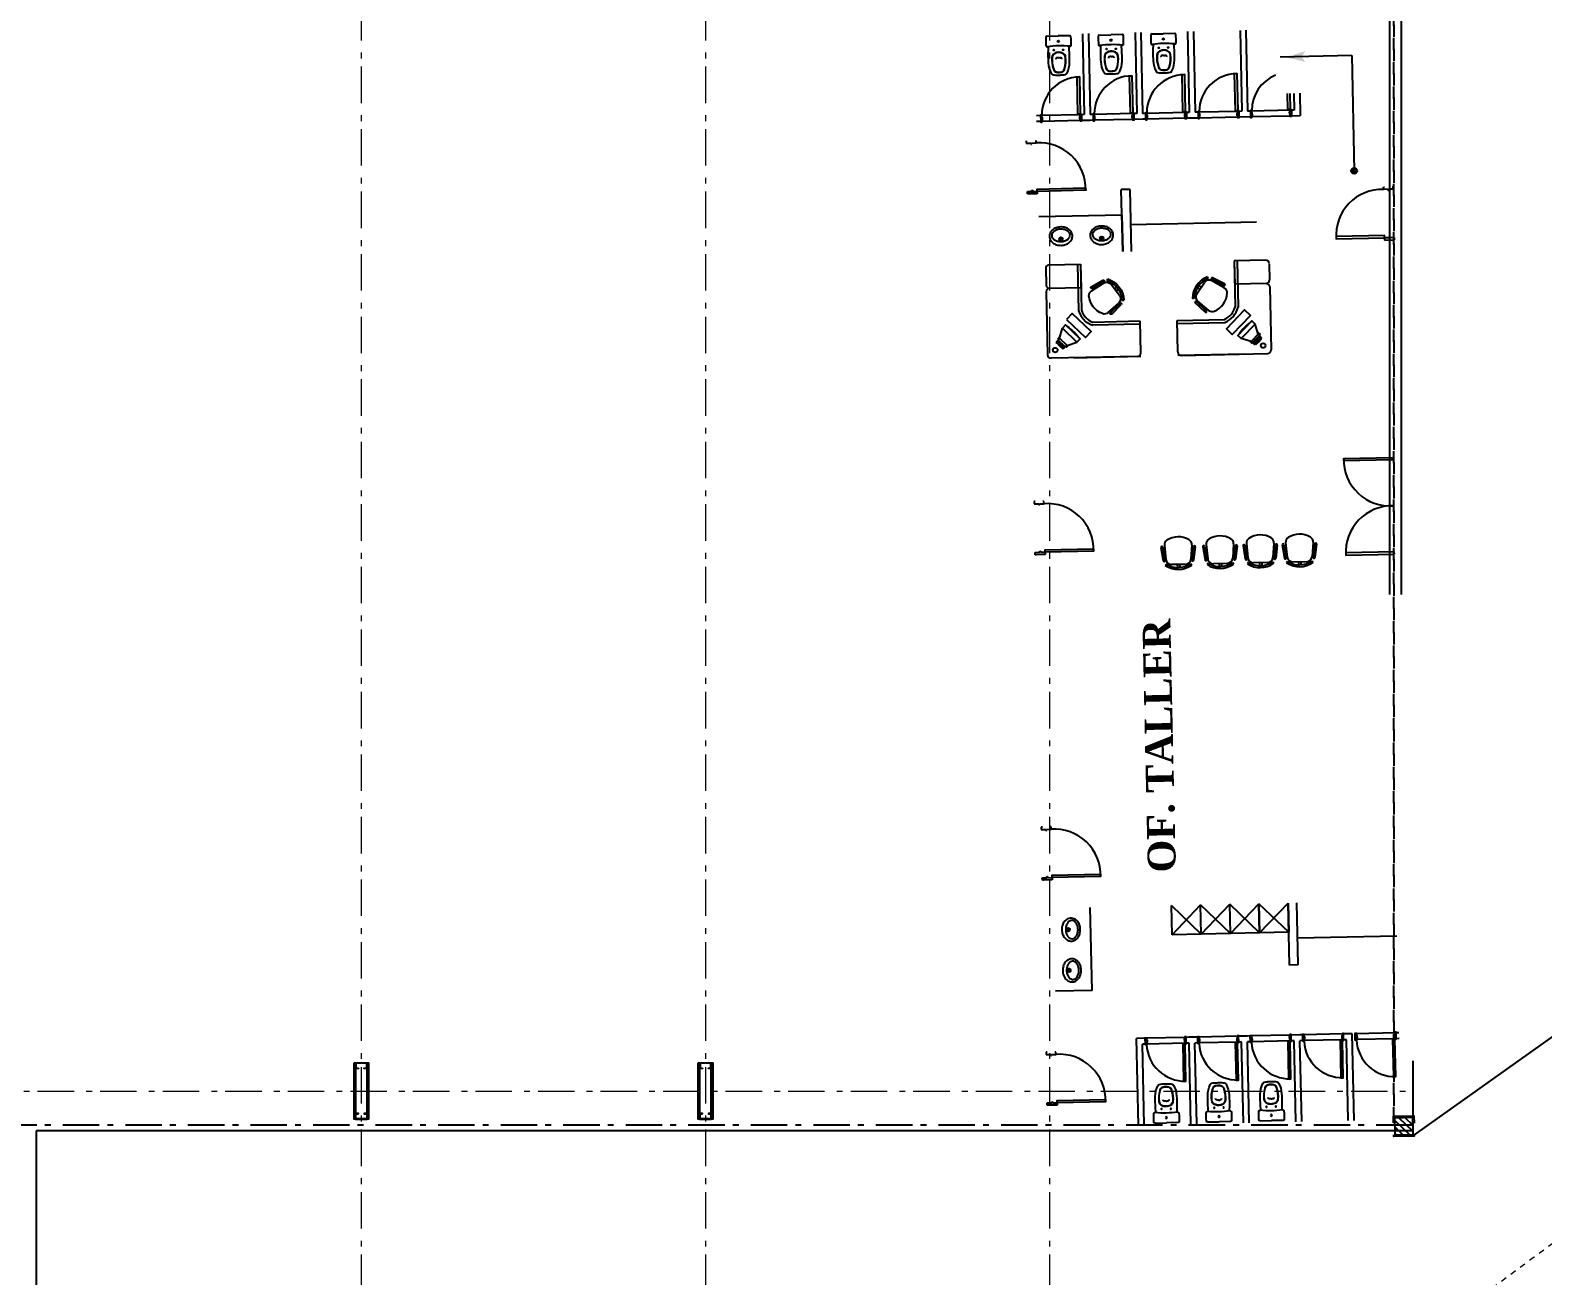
# Model space of a CAD drawing. Header units: millimetres. Extents: x 199 to 443, y 158 to 366.
# Drawn here: x 366.42 to 392.35, y 235.08 to 256.43 of the extents above; entities that cross this region are included whole.
import ezdxf

# ---------------------------------------------------------------- set-up
doc = ezdxf.new("R2010")
doc.units = ezdxf.units.MM
for name, pattern in [('DASHDOT2', [12.7, 6.35, -3.175, 0, -3.175]), ('STYLE_01', [0.416641, 0.208282, -0.208359]), ('STYLE_12', [1.04164, 0.625, -0.208282, 0.069427, -0.138931])]:
    doc.linetypes.add(name, pattern=pattern)
for name, color, linetype in [('000 - MUROS', 252, 'Continuous'), ('10-CARP-MANO-ABRI', 8, 'Continuous'), ('10-CARP-MARC', 2, 'Continuous'), ('10-CARP-SLIA', 15, 'Continuous'), ('10-M-V-150', 3, 'Continuous'), ('10-M-V-50', 3, 'Continuous'), ('CARP-SIMBOLOGIA', 2, 'Continuous'), ('COTAS', 121, 'Continuous'), ('DET', 4, 'Continuous'), ('fachada', 8, 'Continuous'), ('FINO', 15, 'Continuous'), ('MEDIDAS', 4, 'Continuous'), ('MUEBLE', 3, 'Continuous'), ('SANITARIOS', 1, 'Continuous')]:
    doc.layers.add(name, color=color, linetype=linetype)
for name, color, linetype, lineweight in [('Eje-Columnas', 252, 'STYLE_12', 5), ('escalera', 8, 'Continuous', 25), ('Terreno', 8, 'DASHDOT2', 9)]:
    doc.layers.add(name, color=color, linetype=linetype, lineweight=lineweight)
doc.layers.get('SANITARIOS').off()
doc.styles.get("Standard").update_dxf_attribs({"font": 'txt.shx'})

# ---------------------------------------------------------------- blocks, each defined once
blk = doc.blocks.new('inodoro')
at = {"layer": 'MUEBLE', "color": 8}
for p, q in [((-0.197149, 0), (0, 0)), ((0.197149, 0), (0, 0)), ((0, 0), (0, 0)), ((0, -0.372), (-0.020679, -0.372)), ((0, -0.372), (0.020679, -0.372))]:
    blk.add_line(p, q, dxfattribs=at)
for centre, radius in [((-0.08, -0.24), 0.0075), ((0, -0.09), 0.0135), ((0.08, -0.24), 0.0075)]:
    blk.add_circle(centre, radius, dxfattribs=at)
for centre, radius, start, end in [((-0.197149, -0.019), 0.019, 90, 178.499939), ((0.197149, -0.019), 0.019, 1.500061, 90), ((2.285, -0.084), 2.502, 178.499939, 181.770463), ((-0.195815, -0.160683), 0.02, 181.770463, 277.411549), ((0, -1.666), 1.498, 90, 97.411549), ((2.315, -0.360182), 2.5, 175.789491, 182.210844), ((0, -1.666), 1.498, 82.588451, 90), ((-2.315, -0.360182), 2.5, 357.789156, 4.210509), ((0.195815, -0.160683), 0.02, 262.588451, 358.229537), ((-2.285, -0.084), 2.502, 358.229537, 1.500061), ((0.266526, -0.439265), 0.45, 182.210843, 206.62411), ((0.38, -0.414227), 0.5, 174.333597, 196.449461), ((-0.032972, -0.373252), 0.085, 118.101232, 174.333597), ((0.38, -0.414227), 0.496, 174.333597, 196.449461), ((-0.032972, -0.373252), 0.081, 118.101232, 174.333597), ((0, -0.435), 0.155, 90, 118.101232), ((0, -0.435), 0.151, 90, 118.101232), ((-0.038, -0.39), 0.012, 128.21319, 217.572348), ((-0.020679, -0.412), 0.04, 90, 128.213204), ((0, -0.435), 0.155, 61.898768, 90), ((0, -0.435), 0.151, 61.898768, 90), ((0.020679, -0.412), 0.04, 51.786796, 90), ((0.038, -0.39), 0.012, 322.427652, 51.78681), ((0.032972, -0.373252), 0.081, 5.666403, 61.898768), ((0.032972, -0.373252), 0.085, 5.666403, 61.898768), ((-0.38, -0.414227), 0.496, 343.550539, 5.666403), ((-0.38, -0.414227), 0.5, 343.550539, 5.666403), ((-0.266526, -0.439265), 0.45, 333.37589, 357.789157), ((-0.1, -0.623), 0.04, 206.624108, 256.477067), ((-0.050895, -0.418822), 0.25, 256.477047, 267.348104), ((0.264912, -0.448208), 0.38, 196.44946, 200.100684), ((0.264912, -0.448208), 0.376, 196.44946, 200.100684), ((-0.031, -0.5565), 0.064895, 200.100684, 256.735197), ((-0.031, -0.5565), 0.060895, 200.100684, 256.735197), ((0, 0.68), 1.35, 267.3481, 270), ((0, -0.425), 0.2, 256.735197, 270), ((0, -0.425), 0.196, 256.735197, 270), ((0, -0.425), 0.196, 270, 283.264803), ((0, -0.425), 0.2, 270, 283.264803), ((0, 0.68), 1.35, 270, 272.6519), ((0.031, -0.5565), 0.060895, 283.264803, 339.899316), ((0.031, -0.5565), 0.064895, 283.264803, 339.899316), ((0.050895, -0.418822), 0.25, 272.651896, 283.522953), ((-0.264912, -0.448208), 0.376, 339.899316, 343.55054), ((-0.264912, -0.448208), 0.38, 339.899316, 343.55054), ((0.1, -0.623), 0.04, 283.522933, 333.375892)]:
    blk.add_arc(centre, radius, start, end, dxfattribs=at)
blk = doc.blocks.new('MONITOR')
for p, q in [((-0.080527, 0.344658), (-0.088284, 0.25051)), ((-0.060579, 0.344658), (-0.080527, 0.344658)), ((0.060579, 0.344658), (0.080527, 0.344658)), ((0.080527, 0.344658), (0.088284, 0.25051)), ((-0.088284, 0.25051), (-0.175, 0.091317)), ((-0.088284, 0.25051), (0.088284, 0.25051)), ((0.088284, 0.25051), (0.175, 0.091317))]:
    blk.add_line(p, q)
for points in [[(-0.102836, 0.223795), (-0.102836, 0.281811)], [(0.085705, 0.281811), (0.102836, 0.281811), (0.102836, 0.223795)]]:
    blk.add_lwpolyline(points)
blk.add_lwpolyline([(-0.175, 0.091317), (0.175, 0.091317), (0.175, 0.011317), (-0.175, 0.011317)], close=True)
at = {"layer": 'DET'}
for p, q in [((-0.07, 0.344658), (-0.07, 0.276643)), ((0, 0.344658), (-0.060579, 0.344658)), ((-0.06, 0.344658), (-0.06, 0.276643)), ((-0.05, 0.344658), (-0.05, 0.276643)), ((-0.04, 0.344658), (-0.04, 0.276643)), ((-0.03, 0.344658), (-0.03, 0.276643)), ((-0.02, 0.344658), (-0.02, 0.276643)), ((-0.01, 0.344658), (-0.01, 0.276643)), ((0, 0.344658), (0, 0.276643)), ((0, 0.344658), (0.060579, 0.344658)), ((0.01, 0.344658), (0.01, 0.276643)), ((0.02, 0.344658), (0.02, 0.276643)), ((0.03, 0.344658), (0.03, 0.276643)), ((0.04, 0.344658), (0.04, 0.276643)), ((0.05, 0.344658), (0.05, 0.276643)), ((0.06, 0.344658), (0.06, 0.276643)), ((0.07, 0.344658), (0.07, 0.276643))]:
    blk.add_line(p, q, dxfattribs=at)
blk.add_lwpolyline([(-0.102836, 0.281811), (-0.085705, 0.281811)], dxfattribs=at)
blk.add_arc((0, 0.871582), 0.871582, 260.756687, 279.243313, dxfattribs=at)
blk = doc.blocks.new('COMPU')
at = {"layer": 'MUEBLE'}
blk.add_lwpolyline([(-0.258094, -0.060104), (0.060104, 0.258094), (0.159099, 0.159099), (-0.159099, -0.159099)], close=True, dxfattribs=at)
at = {"layer": 'MUEBLE', "xscale": 0.988495, "yscale": 0.988495, "zscale": 0.988495, "rotation": 45}
blk.add_blockref('MONITOR', (-0.148157, 0.148157), dxfattribs=at)
blk = doc.blocks.new('SILLA-AP')
at = {"layer": 'MEDIDAS'}
for p, q in [((-0.296466, 0.273856), (-0.068109, 0.240921)), ((-0.330857, 0.216075), (-0.08747, 0.194547)), ((-0.300713, 0.24441), (-0.072356, 0.211475)), ((-0.211607, 0.231559), (-0.211607, 0.205527)), ((-0.184317, 0.227623), (-0.184317, 0.203113)), ((-0.012516, 0.188154), (0.013943, 0.2062)), ((0.000147, 0.098696), (-0.000206, -0.138696)), ((-0.00003, 0), (0.051058, 0)), ((-0.331557, -0.255091), (-0.088107, -0.234286)), ((-0.300713, -0.28441), (-0.072356, -0.251475)), ((-0.211607, -0.24484), (-0.211607, -0.271559)), ((-0.184317, -0.242508), (-0.184317, -0.267623)), ((-0.013135, -0.228201), (0.013271, -0.246326)), ((-0.00003, -0.04), (0.051011, -0.04)), ((-0.296466, -0.313856), (-0.068109, -0.280921))]:
    blk.add_line(p, q, dxfattribs=at)
for centre, radius, start, end in [((-0.298589, 0.259133), 0.014875, 81.793135, 261.793135), ((-0.112125, -0.019833), 0.363055, 148.321834, 211.507898), ((-0.339323, 0.120367), 0.096082, 84.945125, 148.321834), ((-0.095935, 0.098838), 0.096082, 359.914866, 84.945125), ((-0.070232, 0.226198), 0.014875, 261.793135, 81.793135), ((-0.317085, -0.019572), 0.368663, 325.534521, 34.295211), ((-0.317085, -0.019572), 0.40069, 325.534521, 34.295211), ((-0.339738, -0.159358), 0.096082, 211.507898, 274.884607), ((-0.096288, -0.138553), 0.096082, 274.884607, 359.914866), ((-0.070232, -0.266198), 0.014875, 278.206865, 98.206865), ((-0.298589, -0.299133), 0.014875, 98.206865, 278.206865)]:
    blk.add_arc(centre, radius, start, end, dxfattribs=at)

msp = doc.modelspace()

# ---------------------------------------------------------------- hatches: boundary and pattern name
at = {"layer": 'fachada'}
h = msp.add_hatch(dxfattribs=at)
h.set_pattern_fill('ANSI31', color=250, scale=0.025, angle=91.2454, style=0)
h.set_pattern_definition([(136.245364, (439.65981, 98.690865), (-0.054893488, -0.0573332), [])])
h.paths.add_polyline_path([(390.111, 237.795), (390.118, 237.495), (389.818, 237.488), (389.812, 237.788)])
at = {"layer": 'FINO'}
h = msp.add_hatch(color=256, dxfattribs=at)
h.paths.add_polyline_path([(387.894, 255.973, -0.024587), (388.145, 255.923), (388.144, 255.979)])
h.paths.add_polyline_path([(388.143, 256.034), (388.144, 255.979), (388.213, 255.98), (388.275, 256.078, -0.013393)])
h.paths.add_polyline_path([(388.144, 255.979), (388.145, 255.923, -0.013393), (388.279, 255.886), (388.213, 255.98)])
h.paths.add_polyline_path([(387.894, 255.973), (388.144, 255.979), (388.143, 256.034, -0.024587)])

# ---------------------------------------------------------------- linework, layer by layer
at = {"layer": '000 - MUROS', "color": 8, "linetype": 'STYLE_01'}
for p, q in [((389.792, 277.361), (389.792, 237.762)), ((389.792, 237.762), (389.792, 277.361))]:
    msp.add_line(p, q, dxfattribs=at)
at = {"layer": '000 - MUROS', "linetype": 'STYLE_12'}
msp.add_line((390.117, 237.662), (289.508, 237.662), dxfattribs=at)
at = {"layer": '000 - MUROS'}
for points in [[(389.917, 277.361), (389.917, 246.762)], [(389.717, 275.262), (389.717, 246.762)], [(386.216, 255.034), (386.176, 255.033), (386.162, 255.673), (386.202, 255.674), (386.216, 255.034)], [(387.116, 255.054), (387.076, 255.053), (387.062, 255.693), (387.102, 255.694), (387.116, 255.054)], [(384.416, 254.995), (384.376, 254.994), (384.362, 255.634), (384.402, 255.635), (384.416, 254.995)], [(385.316, 255.015), (385.276, 255.014), (385.262, 255.654), (385.302, 255.655), (385.316, 255.015)], [(388.015, 255.073), (387.975, 255.073), (387.969, 255.35)], [(388.009, 255.351), (388.015, 255.073)], [(383.68, 253.672), (383.679, 253.712), (384.509, 253.73), (384.51, 253.69), (383.68, 253.672)], [(389.634, 252.875), (389.633, 252.915), (388.803, 252.897), (388.804, 252.857), (389.634, 252.875)], [(389.765, 249.109), (389.766, 249.069), (388.937, 249.051), (388.936, 249.091), (389.765, 249.109)], [(383.814, 247.486), (383.813, 247.526), (384.643, 247.544), (384.644, 247.504), (383.814, 247.486)], [(389.802, 247.449), (389.801, 247.489), (388.971, 247.471), (388.972, 247.431), (389.802, 247.449)], [(383.936, 241.904), (383.935, 241.944), (384.765, 241.962), (384.765, 241.922), (383.936, 241.904)], [(387.113, 239.074), (387.073, 239.073), (387.087, 238.433), (387.127, 238.434), (387.113, 239.074)], [(388.013, 239.094), (387.973, 239.093), (387.987, 238.453), (388.027, 238.454), (388.013, 239.094)], [(388.913, 239.113), (388.873, 239.112), (388.886, 238.473), (388.926, 238.473), (388.913, 239.113)], [(389.812, 239.133), (389.772, 239.132), (389.786, 238.492), (389.826, 238.493), (389.812, 239.133)], [(386.213, 239.055), (386.173, 239.054), (386.187, 238.414), (386.227, 238.415), (386.213, 239.055)], [(390.117, 238.762), (390.117, 237.562), (366.517, 237.562)], [(384.02, 238.044), (384.019, 238.084), (384.849, 238.102), (384.849, 238.062), (384.02, 238.044)], [(366.517, 237.562), (366.517, 233.562)]]:
    msp.add_lwpolyline(points, dxfattribs=at)
at = {"layer": '000 - MUROS', "color": 8}
for points in [[(371.967, 238.73), (371.992, 238.73), (371.992, 237.76), (371.967, 237.76)], [(372.192, 238.73), (372.217, 238.73), (372.217, 237.76), (372.192, 237.76)], [(377.867, 238.73), (377.892, 238.73), (377.892, 237.76), (377.867, 237.76)], [(378.092, 238.73), (378.117, 238.73), (378.117, 237.76), (378.092, 237.76)]]:
    msp.add_lwpolyline(points, close=True, dxfattribs=at)
at = {"layer": '000 - MUROS'}
for points in [[(372.042, 238.638), (372.042, 238.63), (371.997, 238.63, -0.414214), (371.992, 238.635), (371.992, 238.725, -0.414214), (371.997, 238.73), (372.187, 238.73, -0.414214), (372.192, 238.725), (372.192, 238.635, -0.414214), (372.187, 238.63), (372.142, 238.63), (372.142, 238.638), (372.179, 238.638, 0.414214), (372.184, 238.643), (372.184, 238.717, 0.414214), (372.179, 238.722), (372.005, 238.722, 0.414214), (372, 238.717), (372, 238.643, 0.414214), (372.005, 238.638)], [(377.942, 238.638), (377.942, 238.63), (377.897, 238.63, -0.414214), (377.892, 238.635), (377.892, 238.725, -0.414214), (377.897, 238.73), (378.087, 238.73, -0.414214), (378.092, 238.725), (378.092, 238.635, -0.414214), (378.087, 238.63), (378.042, 238.63), (378.042, 238.638), (378.079, 238.638, 0.414214), (378.084, 238.643), (378.084, 238.717, 0.414214), (378.079, 238.722), (377.905, 238.722, 0.414214), (377.9, 238.717), (377.9, 238.643, 0.414214), (377.905, 238.638)], [(372.042, 237.852), (372.042, 237.86), (371.997, 237.86, 0.414214), (371.992, 237.855), (371.992, 237.765, 0.414214), (371.997, 237.76), (372.187, 237.76, 0.414214), (372.192, 237.765), (372.192, 237.855, 0.414214), (372.187, 237.86), (372.142, 237.86), (372.142, 237.852), (372.179, 237.852, -0.414214), (372.184, 237.847), (372.184, 237.773, -0.414214), (372.179, 237.768), (372.005, 237.768, -0.414214), (372, 237.773), (372, 237.847, -0.414214), (372.005, 237.852)], [(377.942, 237.852), (377.942, 237.86), (377.897, 237.86, 0.414214), (377.892, 237.855), (377.892, 237.765, 0.414214), (377.897, 237.76), (378.087, 237.76, 0.414214), (378.092, 237.765), (378.092, 237.855, 0.414214), (378.087, 237.86), (378.042, 237.86), (378.042, 237.852), (378.079, 237.852, -0.414214), (378.084, 237.847), (378.084, 237.773, -0.414214), (378.079, 237.768), (377.905, 237.768, -0.414214), (377.9, 237.773), (377.9, 237.847, -0.414214), (377.905, 237.852)]]:
    msp.add_lwpolyline(points, format="xyb", close=True, dxfattribs=at)
at = {"layer": '10-CARP-MANO-ABRI'}
for centre, radius, start, end in [((386.213, 255.017), 0.657, 90.9934, 179.7345), ((387.113, 255.036), 0.657, 90.9934, 179.7345), ((388.013, 255.056), 0.657, 112.3893, 179.7345), ((384.414, 254.978), 0.657, 90.9934, 179.7345), ((385.314, 254.997), 0.657, 90.9934, 179.7345), ((383.72, 253.714), 0.79, 358.2599, 94.2308), ((389.592, 252.916), 0.79, 88.2599, 184.2308), ((389.725, 249.067), 0.79, 178.2599, 274.2308), ((383.855, 247.528), 0.79, 358.2599, 94.2308), ((389.76, 247.489), 0.79, 88.2599, 184.2308), ((383.976, 241.946), 0.79, 358.2599, 94.2308), ((388.009, 239.111), 0.657, 182.7562, 271.4973), ((388.909, 239.131), 0.657, 182.7562, 271.4973), ((389.809, 239.15), 0.657, 182.7562, 271.4973), ((384.06, 238.086), 0.79, 358.2599, 94.2308), ((386.21, 239.072), 0.657, 182.7562, 271.4973), ((387.11, 239.091), 0.657, 182.7562, 271.4973)]:
    msp.add_arc(centre, radius, start, end, dxfattribs=at)
at = {"layer": '10-CARP-MARC'}
for p, q in [((383.491, 254.538), (383.492, 254.498)), ((383.492, 254.498), (383.572, 254.5)), ((383.572, 254.5), (383.572, 254.48)), ((383.572, 254.48), (383.582, 254.48)), ((383.582, 254.5), (383.662, 254.502)), ((383.582, 254.48), (383.582, 254.5)), ((383.662, 254.502), (383.661, 254.542)), ((383.51, 253.668), (383.59, 253.67)), ((383.511, 253.628), (383.51, 253.668)), ((383.531, 253.629), (383.511, 253.628)), ((383.681, 253.632), (383.531, 253.629)), ((383.59, 253.67), (383.589, 253.69)), ((383.589, 253.69), (383.599, 253.69)), ((383.599, 253.69), (383.6, 253.67)), ((383.6, 253.67), (383.68, 253.672)), ((383.68, 253.672), (383.681, 253.632)), ((389.615, 253.745), (389.635, 253.746)), ((389.616, 253.705), (389.615, 253.745)), ((389.696, 253.707), (389.616, 253.705)), ((389.696, 253.687), (389.696, 253.707)), ((389.706, 253.687), (389.696, 253.687)), ((389.785, 253.709), (389.706, 253.707)), ((389.706, 253.707), (389.706, 253.687)), ((389.765, 253.748), (389.785, 253.749)), ((389.785, 253.749), (389.785, 253.709)), ((389.714, 252.877), (389.634, 252.875)), ((389.634, 252.875), (389.634, 252.835)), ((389.634, 252.835), (389.784, 252.839)), ((389.723, 252.897), (389.713, 252.897)), ((389.713, 252.897), (389.714, 252.877)), ((389.724, 252.877), (389.723, 252.897)), ((389.804, 252.879), (389.724, 252.877)), ((389.784, 252.839), (389.804, 252.839)), ((389.804, 252.839), (389.804, 252.879)), ((383.645, 248.352), (383.625, 248.352)), ((383.625, 248.352), (383.626, 248.312)), ((383.626, 248.312), (383.706, 248.314)), ((383.706, 248.314), (383.707, 248.294)), ((383.707, 248.294), (383.717, 248.294)), ((383.716, 248.314), (383.796, 248.315)), ((383.717, 248.294), (383.716, 248.314)), ((383.795, 248.355), (383.775, 248.355)), ((383.796, 248.315), (383.795, 248.355)), ((383.644, 247.482), (383.724, 247.484)), ((383.645, 247.442), (383.644, 247.482)), ((383.665, 247.442), (383.645, 247.442)), ((383.815, 247.446), (383.665, 247.442)), ((383.724, 247.484), (383.724, 247.504)), ((383.724, 247.504), (383.734, 247.504)), ((383.734, 247.504), (383.734, 247.484)), ((383.734, 247.484), (383.814, 247.486)), ((383.814, 247.486), (383.815, 247.446)), ((383.767, 242.771), (383.747, 242.77)), ((383.747, 242.77), (383.748, 242.73)), ((383.748, 242.73), (383.828, 242.732)), ((383.828, 242.732), (383.828, 242.712)), ((383.828, 242.712), (383.838, 242.712)), ((383.838, 242.732), (383.918, 242.734)), ((383.838, 242.712), (383.838, 242.732)), ((383.917, 242.774), (383.897, 242.773)), ((383.918, 242.734), (383.917, 242.774)), ((383.846, 241.902), (383.845, 241.922)), ((383.845, 241.922), (383.855, 241.922)), ((383.855, 241.922), (383.856, 241.902)), ((383.766, 241.9), (383.846, 241.902)), ((383.767, 241.86), (383.766, 241.9)), ((383.787, 241.861), (383.767, 241.86)), ((383.937, 241.864), (383.787, 241.861)), ((383.856, 241.902), (383.936, 241.904)), ((383.936, 241.904), (383.937, 241.864)), ((383.851, 238.91), (383.831, 238.91)), ((383.831, 238.91), (383.832, 238.87)), ((383.832, 238.87), (383.912, 238.872)), ((383.912, 238.872), (383.912, 238.852)), ((383.912, 238.852), (383.922, 238.852)), ((383.922, 238.872), (384.002, 238.874)), ((383.922, 238.852), (383.922, 238.872)), ((384.001, 238.914), (383.981, 238.913)), ((384.002, 238.874), (384.001, 238.914)), ((383.85, 238.04), (383.93, 238.042)), ((383.85, 238), (383.85, 238.04)), ((383.93, 238.042), (383.929, 238.062)), ((383.929, 238.062), (383.939, 238.062)), ((383.939, 238.062), (383.94, 238.042)), ((383.94, 238.042), (384.02, 238.044)), ((384.02, 238.044), (384.02, 238.004)), ((383.87, 238.001), (383.85, 238)), ((384.02, 238.004), (383.87, 238.001))]:
    msp.add_line(p, q, dxfattribs=at)
for points in [[(383.739, 254.87), (383.739, 254.86), (383.759, 254.861), (383.758, 254.901), (383.768, 254.901), (383.767, 254.941), (383.757, 254.941), (383.756, 254.981), (383.736, 254.98), (383.737, 254.97)], [(384.439, 254.886), (384.439, 254.876), (384.419, 254.875), (384.418, 254.915), (384.408, 254.915), (384.407, 254.955), (384.417, 254.955), (384.416, 254.995), (384.436, 254.996), (384.436, 254.986)], [(384.639, 254.89), (384.639, 254.88), (384.659, 254.88), (384.658, 254.92), (384.668, 254.921), (384.667, 254.961), (384.657, 254.96), (384.656, 255), (384.636, 255), (384.636, 254.99)], [(385.338, 254.905), (385.339, 254.895), (385.319, 254.895), (385.318, 254.935), (385.308, 254.935), (385.307, 254.975), (385.317, 254.975), (385.316, 255.015), (385.336, 255.015), (385.336, 255.005)], [(385.538, 254.91), (385.539, 254.9), (385.559, 254.9), (385.558, 254.94), (385.568, 254.94), (385.567, 254.98), (385.557, 254.98), (385.556, 255.02), (385.536, 255.019), (385.536, 255.009)], [(386.238, 254.925), (386.238, 254.915), (386.218, 254.914), (386.218, 254.954), (386.208, 254.954), (386.207, 254.994), (386.217, 254.994), (386.216, 255.034), (386.236, 255.035), (386.236, 255.025)], [(386.438, 254.929), (386.438, 254.919), (386.458, 254.92), (386.458, 254.96), (386.468, 254.96), (386.467, 255), (386.457, 255), (386.456, 255.039), (386.436, 255.039), (386.436, 255.029)], [(387.138, 254.944), (387.138, 254.934), (387.118, 254.934), (387.117, 254.974), (387.107, 254.974), (387.106, 255.014), (387.116, 255.014), (387.116, 255.054), (387.136, 255.054), (387.136, 255.044)], [(387.338, 254.949), (387.338, 254.939), (387.358, 254.939), (387.357, 254.979), (387.367, 254.979), (387.366, 255.019), (387.356, 255.019), (387.356, 255.059), (387.336, 255.059), (387.336, 255.049)], [(388.038, 254.964), (388.038, 254.954), (388.018, 254.953), (388.017, 254.993), (388.007, 254.993), (388.006, 255.033), (388.016, 255.033), (388.015, 255.073), (388.035, 255.074), (388.036, 255.064)], [(385.531, 239.15), (385.531, 239.16), (385.551, 239.16), (385.552, 239.12), (385.562, 239.12), (385.562, 239.08), (385.552, 239.08), (385.553, 239.04), (385.533, 239.04), (385.533, 239.05)], [(386.231, 239.165), (386.231, 239.175), (386.211, 239.175), (386.211, 239.135), (386.201, 239.134), (386.202, 239.094), (386.212, 239.095), (386.213, 239.055), (386.233, 239.055), (386.233, 239.065)], [(386.431, 239.169), (386.43, 239.179), (386.45, 239.18), (386.451, 239.14), (386.461, 239.14), (386.462, 239.1), (386.452, 239.1), (386.453, 239.06), (386.433, 239.059), (386.433, 239.069)], [(387.131, 239.185), (387.13, 239.195), (387.11, 239.194), (387.111, 239.154), (387.101, 239.154), (387.102, 239.114), (387.112, 239.114), (387.113, 239.074), (387.133, 239.075), (387.133, 239.085)], [(387.33, 239.189), (387.33, 239.199), (387.35, 239.199), (387.351, 239.159), (387.361, 239.16), (387.362, 239.12), (387.352, 239.119), (387.353, 239.079), (387.333, 239.079), (387.333, 239.089)], [(388.03, 239.204), (388.03, 239.214), (388.01, 239.214), (388.011, 239.174), (388.001, 239.173), (388.002, 239.134), (388.012, 239.134), (388.013, 239.094), (388.033, 239.094), (388.032, 239.104)], [(388.23, 239.208), (388.23, 239.218), (388.25, 239.219), (388.251, 239.179), (388.261, 239.179), (388.262, 239.139), (388.252, 239.139), (388.253, 239.099), (388.233, 239.099), (388.232, 239.109)], [(388.93, 239.224), (388.93, 239.234), (388.91, 239.233), (388.911, 239.193), (388.901, 239.193), (388.902, 239.153), (388.912, 239.153), (388.913, 239.113), (388.932, 239.114), (388.932, 239.124)], [(389.13, 239.228), (389.13, 239.238), (389.15, 239.238), (389.151, 239.198), (389.161, 239.199), (389.162, 239.159), (389.152, 239.159), (389.152, 239.119), (389.132, 239.118), (389.132, 239.128)], [(389.83, 239.243), (389.83, 239.253), (389.81, 239.253), (389.811, 239.213), (389.801, 239.213), (389.801, 239.173), (389.811, 239.173), (389.812, 239.133), (389.832, 239.133), (389.832, 239.143)]]:
    msp.add_lwpolyline(points, dxfattribs=at)
at = {"layer": '10-CARP-SLIA'}
for p, q in [((384.436, 254.986), (383.737, 254.97)), ((384.439, 254.886), (383.739, 254.87)), ((385.336, 255.005), (384.636, 254.99)), ((385.338, 254.905), (384.639, 254.89)), ((386.236, 255.025), (385.536, 255.009)), ((386.238, 254.925), (385.538, 254.91)), ((387.136, 255.044), (386.436, 255.029)), ((387.138, 254.944), (386.438, 254.929)), ((388.036, 255.064), (387.336, 255.049)), ((388.038, 254.964), (387.338, 254.949)), ((386.231, 239.165), (385.531, 239.15)), ((387.131, 239.185), (386.431, 239.169)), ((387.133, 239.085), (386.433, 239.069)), ((388.03, 239.204), (387.33, 239.189)), ((388.032, 239.104), (387.333, 239.089)), ((388.93, 239.224), (388.23, 239.208)), ((388.932, 239.124), (388.232, 239.109)), ((389.83, 239.243), (389.13, 239.228)), ((389.832, 239.143), (389.132, 239.128)), ((386.233, 239.065), (385.533, 239.05))]:
    msp.add_line(p, q, dxfattribs=at)
at = {"layer": '10-M-V-150'}
for p, q in [((384.456, 256.374), (384.486, 254.987)), ((384.556, 256.376), (384.586, 254.989)), ((385.356, 256.393), (385.386, 255.006)), ((385.456, 256.395), (385.486, 255.008)), ((386.256, 256.413), (386.286, 255.026)), ((386.356, 256.415), (386.386, 255.028)), ((387.156, 256.432), (387.186, 255.045)), ((387.256, 256.435), (387.286, 255.048)), ((388.079, 255.352), (388.086, 255.065)), ((388.179, 255.354), (388.188, 254.967)), ((383.737, 254.97), (383.667, 254.969)), ((383.737, 254.97), (383.739, 254.87)), ((383.737, 254.97), (383.739, 254.87)), ((384.486, 254.987), (384.436, 254.986)), ((384.436, 254.986), (384.439, 254.886)), ((384.436, 254.986), (384.439, 254.886)), ((384.589, 254.889), (384.439, 254.886)), ((384.639, 254.89), (384.489, 254.887)), ((384.636, 254.99), (384.586, 254.989)), ((384.636, 254.99), (384.639, 254.89)), ((384.636, 254.99), (384.639, 254.89)), ((385.386, 255.006), (385.336, 255.005)), ((385.336, 255.005), (385.338, 254.905)), ((385.336, 255.005), (385.338, 254.905)), ((385.488, 254.908), (385.338, 254.905)), ((385.536, 255.009), (385.486, 255.008)), ((385.536, 255.009), (385.538, 254.91)), ((385.536, 255.009), (385.538, 254.91)), ((386.286, 255.026), (386.236, 255.025)), ((386.286, 255.026), (386.236, 255.025)), ((386.236, 255.025), (386.238, 254.925)), ((386.236, 255.025), (386.238, 254.925)), ((386.236, 255.025), (386.238, 254.925)), ((386.236, 255.025), (386.238, 254.925)), ((386.236, 255.025), (386.238, 254.915)), ((386.388, 254.928), (386.238, 254.925)), ((386.388, 254.928), (386.238, 254.925)), ((386.436, 255.029), (386.386, 255.028)), ((386.436, 255.029), (386.438, 254.929)), ((386.436, 255.029), (386.438, 254.929)), ((387.186, 255.045), (387.136, 255.044)), ((387.136, 255.044), (387.138, 254.944)), ((387.136, 255.044), (387.138, 254.944)), ((387.338, 254.949), (387.138, 254.944)), ((387.336, 255.049), (387.286, 255.048)), ((387.336, 255.049), (387.338, 254.949)), ((387.336, 255.049), (387.338, 254.949)), ((388.086, 255.065), (388.036, 255.064)), ((388.036, 255.064), (388.038, 254.964)), ((388.036, 255.064), (388.038, 254.964)), ((388.188, 254.967), (388.038, 254.964)), ((383.739, 254.87), (383.669, 254.869)), ((385.271, 253.705), (385.121, 253.702)), ((385.144, 252.638), (385.121, 253.702)), ((385.294, 252.641), (385.271, 253.705)), ((385.131, 253.265), (383.704, 253.234)), ((385.131, 253.265), (385.144, 252.638)), ((385.284, 253.106), (387.441, 253.152)), ((384.307, 250.819), (385.457, 250.844)), ((387.24, 250.883), (386.09, 250.858)), ((385.992, 240.925), (385.982, 241.425)), ((386.492, 240.936), (385.982, 241.425)), ((385.992, 240.925), (386.481, 241.436)), ((386.492, 240.936), (386.481, 241.436)), ((386.992, 240.947), (386.481, 241.436)), ((386.492, 240.936), (386.981, 241.447)), ((386.992, 240.947), (386.981, 241.447)), ((387.492, 240.958), (386.981, 241.447)), ((386.992, 240.947), (387.481, 241.457)), ((387.492, 240.958), (387.481, 241.457)), ((387.481, 241.457), (387.492, 240.958)), ((387.992, 240.968), (387.481, 241.457)), ((387.492, 240.958), (387.981, 241.468)), ((388.004, 240.404), (387.981, 241.468)), ((387.981, 241.468), (387.992, 240.968)), ((388.154, 240.407), (388.131, 241.472)), ((384.62, 239.968), (384.589, 241.395)), ((386.492, 240.936), (385.992, 240.925)), ((386.992, 240.947), (386.492, 240.936)), ((387.492, 240.958), (386.992, 240.947)), ((387.992, 240.968), (387.492, 240.958)), ((388.144, 240.872), (389.844, 240.909)), ((388.154, 240.407), (388.004, 240.404)), ((384.62, 239.968), (383.993, 239.955)), ((385.531, 239.15), (385.381, 239.147)), ((385.413, 237.66), (385.381, 239.147)), ((385.533, 239.05), (385.531, 239.15)), ((385.533, 239.05), (385.531, 239.15)), ((386.381, 239.168), (386.231, 239.165)), ((386.233, 239.065), (386.231, 239.165)), ((386.233, 239.065), (386.231, 239.165)), ((386.283, 239.066), (386.233, 239.065)), ((386.431, 239.169), (386.281, 239.166)), ((386.313, 237.679), (386.283, 239.066)), ((386.433, 239.069), (386.383, 239.068)), ((386.413, 237.681), (386.383, 239.068)), ((386.433, 239.069), (386.431, 239.169)), ((386.433, 239.069), (386.431, 239.169)), ((387.28, 239.188), (387.131, 239.185)), ((387.133, 239.085), (387.131, 239.185)), ((387.133, 239.085), (387.131, 239.185)), ((387.183, 239.086), (387.133, 239.085)), ((387.213, 237.699), (387.183, 239.086)), ((387.333, 239.089), (387.283, 239.088)), ((387.313, 237.701), (387.283, 239.088)), ((387.333, 239.089), (387.33, 239.189)), ((387.333, 239.089), (387.33, 239.189)), ((388.032, 239.104), (388.03, 239.214)), ((388.18, 239.207), (388.03, 239.204)), ((388.18, 239.207), (388.03, 239.204)), ((388.032, 239.104), (388.03, 239.204)), ((388.032, 239.104), (388.03, 239.204)), ((388.032, 239.104), (388.03, 239.204)), ((388.032, 239.104), (388.03, 239.204)), ((388.082, 239.105), (388.032, 239.104)), ((388.082, 239.105), (388.032, 239.104)), ((388.113, 237.718), (388.082, 239.105)), ((388.232, 239.109), (388.182, 239.107)), ((388.213, 237.72), (388.182, 239.107)), ((388.232, 239.109), (388.23, 239.208)), ((388.232, 239.109), (388.23, 239.208)), ((389.08, 239.227), (388.93, 239.224)), ((388.932, 239.124), (388.93, 239.224)), ((388.932, 239.124), (388.93, 239.224)), ((388.982, 239.125), (388.932, 239.124)), ((389.012, 237.738), (388.982, 239.125)), ((389.112, 237.74), (389.08, 239.227)), ((389.132, 239.128), (389.13, 239.228)), ((389.132, 239.128), (389.13, 239.228)), ((389.88, 239.244), (389.83, 239.243)), ((389.832, 239.143), (389.83, 239.243)), ((389.832, 239.143), (389.83, 239.243)), ((389.882, 239.144), (389.832, 239.143)), ((385.533, 239.05), (385.483, 239.049)), ((385.513, 237.662), (385.483, 239.049))]:
    msp.add_line(p, q, dxfattribs=at)
for radius in [0.05, 0.025]:
    msp.add_circle((389.113, 254.024), radius, dxfattribs=at)
at = {"layer": '10-M-V-50'}
for points in [[(383.737, 254.97), (383.739, 254.87), (383.729, 254.87)], [(384.436, 254.986), (384.439, 254.886)], [(384.636, 254.99), (384.639, 254.89), (384.629, 254.89)], [(385.336, 255.005), (385.338, 254.905)], [(385.536, 255.009), (385.538, 254.91), (385.488, 254.908)], [(386.236, 255.025), (386.238, 254.925)], [(386.236, 255.025), (386.238, 254.925)], [(386.436, 255.029), (386.438, 254.929), (386.388, 254.928)], [(387.136, 255.044), (387.138, 254.944)], [(388.036, 255.064), (388.038, 254.964)], [(385.533, 239.05), (385.531, 239.15), (385.521, 239.15)], [(386.233, 239.065), (386.231, 239.165)], [(386.433, 239.069), (386.431, 239.169), (386.421, 239.169)], [(387.133, 239.085), (387.131, 239.185)], [(387.333, 239.089), (387.33, 239.189), (387.28, 239.188)], [(388.032, 239.104), (388.03, 239.204)], [(388.032, 239.104), (388.03, 239.204)], [(388.232, 239.109), (388.23, 239.208), (388.18, 239.207)], [(388.932, 239.124), (388.93, 239.224)], [(389.832, 239.143), (389.83, 239.243)]]:
    msp.add_lwpolyline(points, dxfattribs=at)
at = {"layer": 'COTAS'}
msp.add_lwpolyline([(393.152, 275.062), (392.569, 239.219), (390.143, 237.495)], dxfattribs=at)
at = {"layer": 'Eje-Columnas'}
for points in [[(372.092, 349.094), (372.092, 218.09)], [(377.992, 349.094), (377.992, 223.385)], [(383.892, 349.094), (383.892, 228.823)], [(289.344, 238.245), (390.117, 238.245)]]:
    msp.add_lwpolyline(points, dxfattribs=at)
at = {"layer": 'fachada', "color": 1}
for points in [[(389.788, 237.7), (389.786, 237.813), (390.136, 237.82), (390.139, 237.695)], [(390.143, 237.495), (390.144, 237.47), (389.794, 237.463), (389.793, 237.494)]]:
    msp.add_lwpolyline(points, dxfattribs=at)
at = {"layer": 'fachada', "color": 4}
msp.add_lwpolyline([(390.111, 237.795), (390.118, 237.495), (389.818, 237.488), (389.812, 237.788)], close=True, dxfattribs=at)
at = {"layer": 'FINO'}
for q in [(387.846, 255.972), (389.113, 254.024)]:
    msp.add_line((389.071, 255.999), q, dxfattribs=at)
at = {"layer": 'MUEBLE'}
for p, q in [((383.824, 252.349), (383.83, 252.069)), ((383.882, 252.41), (384.422, 252.422)), ((384.372, 252.421), (384.389, 251.626)), ((384.422, 252.422), (384.439, 251.634)), ((384.422, 252.422), (384.431, 252.012)), ((387.595, 252.491), (387.055, 252.479)), ((387.055, 252.479), (387.072, 251.691)), ((387.055, 252.479), (387.064, 252.069)), ((387.105, 252.48), (387.122, 251.686)), ((387.656, 252.432), (387.662, 252.152)), ((387.604, 252.091), (387.064, 252.079)), ((387.064, 252.069), (387.068, 251.868)), ((387.665, 252.032), (387.688, 250.953)), ((383.832, 251.949), (383.856, 250.869)), ((383.891, 252.01), (384.431, 252.022)), ((384.431, 252.012), (384.435, 251.81)), ((385.445, 251.394), (384.626, 251.376)), ((385.444, 251.444), (384.634, 251.426)), ((385.455, 250.904), (385.444, 251.444)), ((386.077, 251.458), (386.887, 251.475)), ((386.089, 250.918), (386.077, 251.458)), ((386.078, 251.408), (386.897, 251.426)), ((385.397, 250.843), (383.917, 250.811)), ((386.15, 250.859), (387.63, 250.891))]:
    msp.add_line(p, q, dxfattribs=at)
for points in [[(385.455, 250.904), (385.444, 251.444)], [(386.089, 250.918), (386.077, 251.458)]]:
    msp.add_lwpolyline(points, dxfattribs=at)
at = {"layer": 'MUEBLE', "color": 8}
for centre, radius in [((384.086, 252.854), 0.031), ((384.086, 252.854), 0.0155), ((384.786, 252.869), 0.031), ((384.786, 252.869), 0.0155), ((384.209, 241.013), 0.031), ((384.209, 241.013), 0.0155), ((384.224, 240.313), 0.031), ((384.224, 240.313), 0.0155)]:
    msp.add_circle(centre, radius, dxfattribs=at)
at = {"layer": 'MUEBLE'}
for centre in [(387.552, 251.028, -2.89), (383.989, 250.95, -2.89)]:
    msp.add_circle(centre, 0.0397, dxfattribs=at)
at = {"layer": 'MUEBLE', "color": 8}
for centre, radius, start, end in [((384.787, 252.828), 0.249, 91.2454, 109.5033), ((384.787, 252.828), 0.249, 72.9874, 91.2454), ((384.031, 252.901), 0.143, 128.8102, 204.8354), ((384.047, 252.921), 0.166, 208.7229, 232.7094), ((384, 252.916), 0.0727, 149.6781, 181.2454), ((384, 252.916), 0.0727, 181.2454, 212.8126), ((384.041, 252.892), 0.12, 125.2315, 149.6781), ((384.04, 252.942), 0.12, 212.8126, 237.2592), ((384.071, 252.857), 0.203, 109.5033, 129.7813), ((384.069, 252.854), 0.167, 106.8475, 125.2315), ((384.066, 252.982), 0.167, 237.2592, 255.6432), ((384.087, 252.813), 0.249, 91.2454, 109.5033), ((384.087, 252.792), 0.232, 91.2454, 106.8475), ((384.082, 253.044), 0.232, 255.6432, 271.2454), ((384.087, 252.813), 0.249, 72.9874, 91.2454), ((384.087, 252.792), 0.232, 75.6432, 91.2454), ((384.082, 253.044), 0.232, 271.2454, 286.8475), ((384.103, 252.855), 0.167, 57.2592, 75.6432), ((384.101, 252.983), 0.167, 286.8475, 305.2315), ((384.101, 252.858), 0.203, 52.7094, 72.9874), ((384.129, 252.894), 0.12, 32.8126, 57.2592), ((384.128, 252.944), 0.12, 305.2315, 329.6781), ((384.122, 252.887), 0.166, 28.7229, 52.7094), ((384.122, 252.923), 0.166, 309.7813, 333.7679), ((384.169, 252.92), 0.0727, 1.2454, 32.8126), ((384.169, 252.92), 0.0727, 329.6781, 1.2454), ((384.157, 252.905), 0.127, 1.2454, 28.7229), ((384.157, 252.905), 0.127, 333.7679, 1.2454), ((384.713, 252.918), 0.127, 153.7679, 181.2454), ((384.713, 252.918), 0.127, 181.2454, 208.7229), ((384.748, 252.9), 0.166, 129.7813, 153.7679), ((384.747, 252.936), 0.166, 208.7229, 232.7094), ((384.7, 252.932), 0.0727, 149.6781, 181.2454), ((384.7, 252.932), 0.0727, 181.2454, 212.8126), ((384.741, 252.908), 0.12, 125.2315, 149.6781), ((384.74, 252.957), 0.12, 212.8126, 237.2592), ((384.771, 252.873), 0.203, 109.5033, 129.7813), ((384.768, 252.869), 0.167, 106.8475, 125.2315), ((384.766, 252.997), 0.167, 237.2592, 255.6432), ((384.787, 252.807), 0.232, 91.2454, 106.8475), ((384.782, 253.06), 0.232, 255.6432, 271.2454), ((384.787, 252.807), 0.232, 75.6432, 91.2454), ((384.782, 253.06), 0.232, 271.2454, 286.8475), ((384.803, 252.87), 0.167, 57.2592, 75.6432), ((384.8, 252.998), 0.167, 286.8475, 305.2315), ((384.8, 252.873), 0.203, 52.7094, 72.9874), ((384.798, 252.966), 0.203, 289.5033, 309.7813), ((384.829, 252.91), 0.12, 32.8126, 57.2592), ((384.828, 252.959), 0.12, 305.2315, 329.6781), ((384.822, 252.902), 0.166, 28.7229, 52.7094), ((384.821, 252.938), 0.166, 309.7813, 333.7679), ((384.869, 252.935), 0.0727, 1.2454, 32.8126), ((384.869, 252.935), 0.0727, 329.6781, 1.2454), ((384.856, 252.921), 0.127, 1.2454, 28.7229), ((384.856, 252.921), 0.127, 333.7679, 1.2454), ((384.069, 252.95), 0.203, 232.7094, 252.9874), ((384.083, 252.995), 0.249, 252.9874, 271.2454), ((384.083, 252.995), 0.249, 271.2454, 289.5033), ((384.099, 252.95), 0.203, 289.5033, 309.7813), ((384.769, 252.965), 0.203, 232.7094, 252.9874), ((384.783, 253.01), 0.249, 252.9874, 271.2454), ((384.783, 253.01), 0.249, 271.2454, 289.5033), ((384.305, 241.03), 0.203, 142.7094, 162.9874), ((384.276, 241.052), 0.166, 118.7229, 142.7094), ((384.257, 241.067), 0.143, 38.8102, 114.8354), ((384.297, 241.059), 0.12, 122.8126, 147.2592), ((384.272, 241.098), 0.0727, 91.2454, 122.8126), ((384.272, 241.098), 0.0727, 59.6781, 91.2454), ((384.248, 241.058), 0.12, 35.2315, 59.6781), ((384.213, 241.028), 0.203, 19.5033, 39.7813), ((384.35, 241.016), 0.249, 162.9874, 181.2454), ((384.35, 241.016), 0.249, 181.2454, 199.5033), ((384.306, 241), 0.203, 199.5033, 219.7813), ((384.4, 241.017), 0.232, 165.6432, 181.2454), ((384.4, 241.017), 0.232, 181.2454, 196.8475), ((384.337, 241.033), 0.167, 147.2592, 165.6432), ((384.338, 240.998), 0.167, 196.8475, 215.2315), ((384.299, 240.971), 0.12, 215.2315, 239.6781), ((384.25, 240.97), 0.12, 302.8126, 327.2592), ((384.209, 241.03), 0.167, 16.8475, 35.2315), ((384.21, 240.996), 0.167, 327.2592, 345.6432), ((384.147, 241.012), 0.232, 1.2454, 16.8475), ((384.147, 241.012), 0.232, 345.6432, 1.2454), ((384.213, 240.998), 0.203, 322.7094, 342.9874), ((384.169, 241.012), 0.249, 1.2454, 19.5033), ((384.169, 241.012), 0.249, 342.9874, 1.2454), ((384.278, 240.977), 0.166, 219.7813, 243.7679), ((384.261, 240.942), 0.127, 243.7679, 271.2454), ((384.275, 240.93), 0.0727, 239.6781, 271.2454), ((384.261, 240.942), 0.127, 271.2454, 298.7229), ((384.275, 240.93), 0.0727, 271.2454, 302.8126), ((384.242, 240.977), 0.166, 298.7229, 322.7094), ((384.365, 240.316), 0.249, 162.9874, 181.2454), ((384.32, 240.33), 0.203, 142.7094, 162.9874), ((384.292, 240.352), 0.166, 118.7229, 142.7094), ((384.415, 240.317), 0.232, 165.6432, 181.2454), ((384.352, 240.333), 0.167, 147.2592, 165.6432), ((384.273, 240.386), 0.127, 91.2454, 118.7229), ((384.313, 240.359), 0.12, 122.8126, 147.2592), ((384.287, 240.399), 0.0727, 91.2454, 122.8126), ((384.273, 240.386), 0.127, 63.7679, 91.2454), ((384.287, 240.399), 0.0727, 59.6781, 91.2454), ((384.263, 240.358), 0.12, 35.2315, 59.6781), ((384.256, 240.351), 0.166, 39.7813, 63.7679), ((384.224, 240.33), 0.167, 16.8475, 35.2315), ((384.228, 240.328), 0.203, 19.5033, 39.7813), ((384.163, 240.312), 0.232, 1.2454, 16.8475), ((384.184, 240.312), 0.249, 1.2454, 19.5033), ((384.365, 240.316), 0.249, 181.2454, 199.5033), ((384.321, 240.301), 0.203, 199.5033, 219.7813), ((384.293, 240.277), 0.166, 219.7813, 243.7679), ((384.415, 240.317), 0.232, 181.2454, 196.8475), ((384.353, 240.299), 0.167, 196.8475, 215.2315), ((384.314, 240.271), 0.12, 215.2315, 239.6781), ((384.276, 240.242), 0.127, 243.7679, 271.2454), ((384.291, 240.23), 0.0727, 239.6781, 271.2454), ((384.276, 240.242), 0.127, 271.2454, 298.7229), ((384.291, 240.23), 0.0727, 271.2454, 302.8126), ((384.265, 240.27), 0.12, 302.8126, 327.2592), ((384.257, 240.277), 0.166, 298.7229, 322.7094), ((384.225, 240.296), 0.167, 327.2592, 345.6432), ((384.163, 240.312), 0.232, 345.6432, 1.2454), ((384.229, 240.299), 0.203, 322.7094, 342.9874), ((384.184, 240.312), 0.249, 342.9874, 1.2454)]:
    msp.add_arc(centre, radius, start, end, dxfattribs=at)
at = {"layer": 'MUEBLE'}
for centre, radius, start, end in [((383.884, 252.35), 0.06, 91.2454, 181.2454), ((387.596, 252.431), 0.06, 1.2454, 91.2454), ((383.89, 252.07), 0.06, 181.2454, 271.2454), ((387.602, 252.151), 0.06, 271.2454, 1.2454), ((387.605, 252.031), 0.06, 1.2454, 91.2454), ((383.892, 251.95), 0.06, 91.2454, 181.2454), ((384.749, 251.729), 0.374, 195.9552, 250.7561), ((384.749, 251.729), 0.324, 197.0573, 249.212), ((386.759, 251.773), 0.324, 293.2788, 345.4334), ((386.759, 251.773), 0.374, 291.7346, 346.5355), ((383.916, 250.871), 0.06, 181.2454, 271.2454), ((385.395, 250.903), 0.06, 271.2454, 1.2454), ((386.149, 250.919), 0.06, 181.2454, 271.2454), ((387.629, 250.951), 0.06, 271.2454, 1.2454)]:
    msp.add_arc(centre, radius, start, end, dxfattribs=at)
at = {"layer": 'Terreno', "color": 1, "linetype": 'STYLE_01', "ltscale": 0.1}
msp.add_open_spline([(415.593, 254.087), (415.49, 253.979), (415.305, 253.795), (414.763, 253.28), (414.407, 252.95), (413.78, 252.36), (413.572, 252.163), (413.199, 251.804), (413.039, 251.648), (412.737, 251.35), (412.593, 251.205), (412.177, 250.786), (411.925, 250.527), (411.234, 249.814), (410.862, 249.428), (410.445, 249.012), (410.335, 248.903), (410.145, 248.722), (410.067, 248.649), (409.979, 248.571), (409.957, 248.551), (409.898, 248.5), (409.864, 248.471), (409.762, 248.384), (409.684, 248.319), (409.525, 248.189), (409.442, 248.121), (409.18, 247.913), (408.99, 247.765), (408.373, 247.298), (407.898, 246.954), (406.914, 246.25), (406.42, 245.902), (405.654, 245.357), (405.412, 245.185), (404.666, 244.648), (404.181, 244.293), (403.243, 243.601), (402.789, 243.263), (401.844, 242.557), (401.357, 242.193), (400.274, 241.386), (399.648, 240.923), (398.368, 239.979), (397.721, 239.502), (396.421, 238.541), (395.766, 238.057), (394.777, 237.322), (394.445, 237.075), (393.446, 236.33), (392.805, 235.848), (391.572, 234.93), (390.979, 234.492), (390.26, 233.972), (390.117, 233.869), (389.79, 233.634), (389.611, 233.506), (389.028, 233.086), (388.579, 232.76), (387.928, 232.263), (387.775, 232.145), (387.52, 231.944), (387.42, 231.864), (387.114, 231.619), (386.931, 231.469), (386.679, 231.26), (386.594, 231.189), (386.422, 231.044), (386.336, 230.972), (386.081, 230.756), (385.913, 230.613), (385.418, 230.186), (385.097, 229.904), (384.16, 229.071), (383.569, 228.531), (382.47, 227.514), (381.958, 227.034), (380.932, 226.077), (380.434, 225.613), (379.404, 224.666), (378.881, 224.189), (377.289, 222.748), (376.199, 221.773), (373.614, 219.457), (372.142, 218.136), (369.203, 215.494), (367.736, 214.172), (364.641, 211.382), (363.019, 209.916), (359.791, 207.008), (358.185, 205.563), (355.703, 203.348), (354.824, 202.567), (353.05, 200.994), (352.157, 200.204), (349.463, 197.822), (347.649, 196.216), (345.259, 194.077), (344.692, 193.568), (342.991, 192.034), (341.879, 191.022), (339.696, 189.039), (338.623, 188.067), (336.708, 186.352), (335.86, 185.602), (334.374, 184.308), (333.733, 183.758), (332.611, 182.812), (332.13, 182.411), (331.147, 181.606), (330.649, 181.202), (329.136, 179.99), (328.101, 179.178), (325.823, 177.415), (324.574, 176.461), (322.217, 174.667), (321.116, 173.828), (317.744, 171.25), (315.455, 169.483), (312.84, 167.415), (312.523, 167.163), (312.205, 166.91)], degree=3, knots=[144.113521, 144.113521, 144.113521, 144.113521, 145.642696, 145.642696, 147.171872, 147.171872, 147.851549, 147.851549, 148.309987, 148.309987, 148.768426, 148.768426, 149.685302, 149.685302, 151.519055, 151.519055, 152.319616, 152.319616, 153.119532, 153.119532, 153.44319, 153.44319, 153.766847, 153.766847, 154.310579, 154.310579, 154.854312, 154.854312, 155.941778, 155.941778, 158.116709, 158.116709, 159.95415, 159.95415, 160.761625, 160.761625, 162.376574, 162.376574, 163.991524, 163.991524, 165.835983, 165.835983, 168.237871, 168.237871, 170.639758, 170.639758, 173.041646, 173.041646, 174.249489, 174.249489, 176.665176, 176.665176, 179.080862, 179.080862, 179.706822, 179.706822, 180.332782, 180.332782, 181.584702, 181.584702, 181.953882, 181.953882, 182.185391, 182.185391, 182.648408, 182.648408, 182.911542, 182.911542, 183.174676, 183.174676, 183.700944, 183.700944, 184.753481, 184.753481, 186.858554, 186.858554, 188.886619, 188.886619, 191.121985, 191.121985, 193.357352, 193.357352, 197.828085, 197.828085, 203.730984, 203.730984, 209.633883, 209.633883, 216.187766, 216.187766, 222.741648, 222.741648, 226.333128, 226.333128, 229.924608, 229.924608, 237.107567, 237.107567, 239.333244, 239.333244, 243.784596, 243.784596, 248.235948, 248.235948, 251.842119, 251.842119, 254.611212, 254.611212, 256.708618, 256.708618, 258.806024, 258.806024, 263.000837, 263.000837, 267.835136, 267.835136, 271.939119, 271.939119, 280.366186, 280.366186, 281.530417, 281.530417, 281.530417, 281.530417], dxfattribs=at)

# ---------------------------------------------------------------- block references
at = {"layer": 'CARP-SIMBOLOGIA', "linetype": 'Continuous'}
for p, rotation in [((386.469, 251.996), 145.417636), ((386.121, 247.274), 271.245364), ((386.838, 247.29), 271.245364), ((387.528, 247.305), 271.245364), ((388.2, 247.319), 271.245364)]:
    msp.add_blockref('SILLA-AP', p, dxfattribs=dict(at, rotation=rotation))
at = {"layer": 'CARP-SIMBOLOGIA', "linetype": 'Continuous', "xscale": -1, "rotation": 217.073093}
msp.add_blockref('SILLA-AP', (385.029, 251.965), dxfattribs=at)
at = {"layer": 'MUEBLE', "xscale": -1, "rotation": 181.245364}
msp.add_blockref('COMPU', (384.443, 251.422, -2.89), dxfattribs=at)
at = {"layer": 'MUEBLE', "rotation": 181.245364}
msp.add_blockref('COMPU', (387.078, 251.479, -2.89), dxfattribs=at)
at = {"layer": 'SANITARIOS', "color": 7, "rotation": 1.245364}
for p in [(384.041, 256.336), (384.941, 256.355), (385.84, 256.375)]:
    msp.add_blockref('inodoro', p, dxfattribs=at)
at = {"layer": 'SANITARIOS', "color": 7, "xscale": -1, "rotation": 181.245364}
for p in [(385.896, 237.699), (386.796, 237.719), (387.696, 237.738)]:
    msp.add_blockref('inodoro', p, dxfattribs=at)

# ---------------------------------------------------------------- texts
at = {"layer": 'escalera', "insert": (385.576, 241.986), "char_height": 0.48, "width": 8.68974, "attachment_point": 1, "rotation": 91.2454}
msp.add_mtext('{\\fTimes New Roman|b1|i0|c0|p18;\\C7;OF. TALLER}', dxfattribs=at)

doc.saveas('drawing.dxf')
